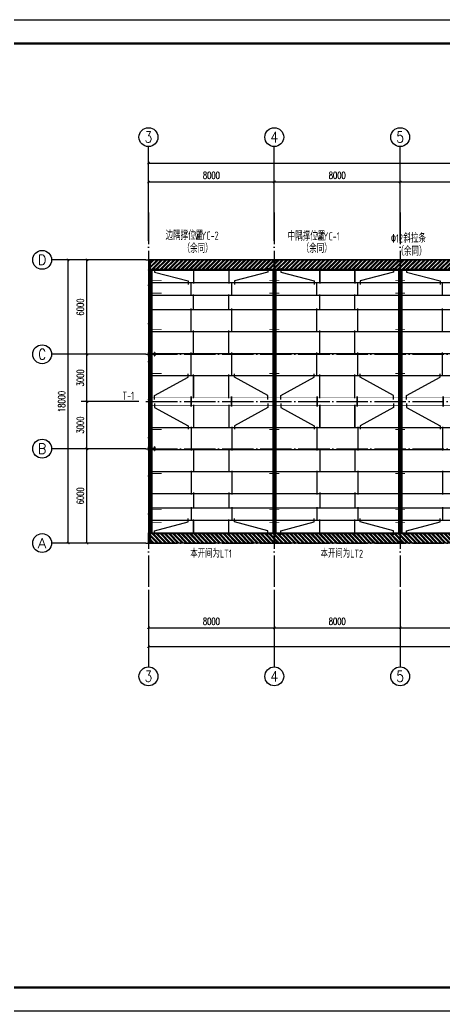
# Model space of a CAD drawing. Header units: millimetres. Extents: x 4533265 to 4958735, y 18976699 to 19555898.
# Drawn here: x 4571966 to 4598939, y 19068966 to 19131966 of the extents above; entities that cross this region are included whole.
import ezdxf
from ezdxf.enums import TextEntityAlignment as Align

# ---------------------------------------------------------------- set-up
doc = ezdxf.new("R2010")
doc.units = ezdxf.units.MM
doc.header["$LTSCALE"] = 1000
doc.header["$MEASUREMENT"] = 0
doc.linetypes.add('DOTE', pattern=[2.42, 2, -0.2, 0.02, -0.2])
doc.layers.get('Defpoints').update_dxf_attribs({"color": 1})
for name, color, linetype in [('3T_WOOD', 21, 'Continuous'), ('AXIS_TEXT', 7, 'Continuous'), ('AXIS_外部', 171, 'Continuous'), ('DOTE', 250, 'DOTE'), ('S-TEXT', 7, 'Continuous'), ('SURFACE', 6, 'Continuous'), ('TEXT', 7, 'Continuous'), ('TK', 4, 'Continuous'), ('屋面隅撑', 7, 'Continuous'), ('檩条拉条', 253, 'Continuous')]:
    doc.layers.add(name, color=color, linetype=linetype)
doc.layers.add('Pkpm_柱子', color=3, linetype='Continuous', lineweight=35)
doc.styles.add('_TCH_AXIS', font='COMPLEX', dxfattribs={"bigfont": 'GBCBIG'})
doc.styles.add('_TCH_DIM_T3', font='SIMPLEX', dxfattribs={"width": 0.705882, "bigfont": 'GBCBIG'})
doc.styles.add('COMPLEX', font='COMPLEX')
doc.styles.add('TSSD_Label', font='tssdeng.shx', dxfattribs={"width": 0.7, "bigfont": 'hztxt.shx'})
doc.styles.add('TSSD_REIN', font='tssdeng.shx', dxfattribs={"width": 0.7, "bigfont": 'tssdchn.shx'})
doc.dimstyles.new('_TCH_ARCH&&150', dxfattribs={"dimtxt": 446.25, "dimasz": 150, "dimexe": 375, "dimexo": 450, "dimgap": 189.375, "dimtad": 1, "dimdec": 0, "dimzin": 0, "dimdsep": 46, "dimtxsty": '_TCH_DIM_T3', "dimblk": 'ARCHTICK', "dimcen": 0.09, "dimclrt": 7, "dimazin": 2, "dimtfac": 1, "dimtdec": 0, "dimtix": 1, "dimtmove": 2, "dimatfit": 3, "dimfxl": 0, "dimtolj": 1, "dimtzin": 0, "dimarcsym": 0})

# ---------------------------------------------------------------- blocks, each defined once
blk = doc.blocks.new('Q3421321321')
at = {"layer": '屋面隅撑', "color": 11, "const_width": 50}
for points in [[(4580351, 19207264), (4580976, 19207264)], [(4580351, 19206464), (4580976, 19206464)], [(4580351, 19204164), (4580976, 19204164)], [(4580351, 19201364), (4580976, 19201364)], [(4580351, 19197805), (4580976, 19197805)], [(4580351, 19195005), (4580976, 19195005)], [(4580351, 19192705), (4580976, 19192705)], [(4580351, 19191905), (4580976, 19191905)]]:
    blk.add_lwpolyline(points, dxfattribs=at)
blk = doc.blocks.new('GeYuanFrame_05140620', base_point=(18.76, 4.34))
at = {"layer": 'TK'}
blk.add_line((43.76, 414.34), (602.76, 414.34), dxfattribs=at)
blk.add_lwpolyline([(18.76, 424.34), (612.76, 424.34), (612.76, 4.34), (18.76, 4.34), (18.76, 424.34)], dxfattribs=at)
at = {"layer": 'TK', "const_width": 1}
blk.add_lwpolyline([(602.76, 414.34), (43.76, 414.34), (43.76, 14.34), (602.76, 14.34)], close=True, dxfattribs=at)
blk = doc.blocks.new('_ArchTick')
at = {"color": 0, "linetype": 'ByBlock', "const_width": 0.4}
blk.add_lwpolyline([(-0.5, -0.5), (0.5, 0.5)], dxfattribs=at)
blk = doc.blocks.new('*D724')
at = {"layer": 'AXIS_外部', "color": 0, "lineweight": -2}
for p, q in [((4580141, 19118363), (4580141, 19122038)), ((4588141, 19118363), (4588141, 19122038)), ((4580141, 19121663), (4588141, 19121663))]:
    blk.add_line(p, q, dxfattribs=at)
at = {"layer": 'Defpoints', "color": 0}
for p in [(4588141, 19121663), (4580141, 19117913), (4588141, 19117913)]:
    blk.add_point(p, dxfattribs=at)
at = {"layer": 'AXIS_外部', "color": 0, "lineweight": -2, "xscale": 150, "yscale": 150, "zscale": 150, "rotation": 180}
blk.add_blockref('_ArchTick', (4580141, 19121663), dxfattribs=at)
at = {"layer": 'AXIS_外部', "color": 0, "lineweight": -2, "xscale": 150, "yscale": 150, "zscale": 150}
blk.add_blockref('_ArchTick', (4588141, 19121663), dxfattribs=at)
at = {"layer": 'AXIS_外部', "color": 7, "insert": (4584141, 19122075), "char_height": 446.2, "attachment_point": 5, "style": '_TCH_DIM_T3'}
blk.add_mtext('\\A1;8000', dxfattribs=at)
blk = doc.blocks.new('*D725')
at = {"layer": 'AXIS_外部', "color": 0, "lineweight": -2}
for p, q in [((4588141, 19118363), (4588141, 19122038)), ((4596141, 19118363), (4596141, 19122038)), ((4588141, 19121663), (4596141, 19121663))]:
    blk.add_line(p, q, dxfattribs=at)
at = {"layer": 'Defpoints', "color": 0}
for p in [(4596141, 19121663), (4588141, 19117913), (4596141, 19117913)]:
    blk.add_point(p, dxfattribs=at)
at = {"layer": 'AXIS_外部', "color": 0, "lineweight": -2, "xscale": 150, "yscale": 150, "zscale": 150, "rotation": 180}
blk.add_blockref('_ArchTick', (4588141, 19121663), dxfattribs=at)
at = {"layer": 'AXIS_外部', "color": 0, "lineweight": -2, "xscale": 150, "yscale": 150, "zscale": 150}
blk.add_blockref('_ArchTick', (4596141, 19121663), dxfattribs=at)
at = {"layer": 'AXIS_外部', "color": 7, "insert": (4592141, 19122075), "char_height": 446.2, "attachment_point": 5, "style": '_TCH_DIM_T3'}
blk.add_mtext('\\A1;8000', dxfattribs=at)
blk = doc.blocks.new('*D726')
at = {"layer": 'AXIS_外部', "color": 0, "lineweight": -2}
for p, q in [((4596141, 19118363), (4596141, 19122038)), ((4604141, 19118363), (4604141, 19122038)), ((4596141, 19121663), (4604141, 19121663))]:
    blk.add_line(p, q, dxfattribs=at)
at = {"layer": 'Defpoints', "color": 0}
for p in [(4604141, 19121663), (4596141, 19117913), (4604141, 19117913)]:
    blk.add_point(p, dxfattribs=at)
at = {"layer": 'AXIS_外部', "color": 0, "lineweight": -2, "xscale": 150, "yscale": 150, "zscale": 150, "rotation": 180}
blk.add_blockref('_ArchTick', (4596141, 19121663), dxfattribs=at)
at = {"layer": 'AXIS_外部', "color": 0, "lineweight": -2, "xscale": 150, "yscale": 150, "zscale": 150}
blk.add_blockref('_ArchTick', (4604141, 19121663), dxfattribs=at)
at = {"layer": 'AXIS_外部', "color": 7, "insert": (4600141, 19122075), "char_height": 446.2, "attachment_point": 5, "style": '_TCH_DIM_T3'}
blk.add_mtext('\\A1;8000', dxfattribs=at)
blk = doc.blocks.new('*D731')
at = {"layer": 'AXIS_外部', "color": 0, "lineweight": -2}
for p, q in [((4580141, 19118363), (4580141, 19123238)), ((4636141, 19118363), (4636141, 19123238)), ((4580141, 19122863), (4636141, 19122863))]:
    blk.add_line(p, q, dxfattribs=at)
at = {"layer": 'Defpoints', "color": 0}
for p in [(4636141, 19122863), (4580141, 19117913), (4636141, 19117913)]:
    blk.add_point(p, dxfattribs=at)
at = {"layer": 'AXIS_外部', "color": 0, "lineweight": -2, "xscale": 150, "yscale": 150, "zscale": 150, "rotation": 180}
blk.add_blockref('_ArchTick', (4580141, 19122863), dxfattribs=at)
at = {"layer": 'AXIS_外部', "color": 0, "lineweight": -2, "xscale": 150, "yscale": 150, "zscale": 150}
blk.add_blockref('_ArchTick', (4636141, 19122863), dxfattribs=at)
at = {"layer": 'AXIS_外部', "color": 7, "insert": (4608141, 19123275), "char_height": 446.2, "attachment_point": 5, "style": '_TCH_DIM_T3'}
blk.add_mtext('\\A1;56000', dxfattribs=at)
blk = doc.blocks.new('*D737')
at = {"layer": 'AXIS_外部', "color": 0, "lineweight": -2}
for p, q in [((4579535, 19104713), (4575860, 19104713)), ((4576235, 19098713), (4576235, 19104713)), ((4579535, 19098713), (4575860, 19098713))]:
    blk.add_line(p, q, dxfattribs=at)
at = {"layer": 'Defpoints', "color": 0}
for p in [(4576235, 19104713), (4579985, 19104713), (4579985, 19098713)]:
    blk.add_point(p, dxfattribs=at)
at = {"layer": 'AXIS_外部', "color": 0, "lineweight": -2, "xscale": 150, "yscale": 150, "zscale": 150}
for p, rotation in [((4576235, 19104713), 90), ((4576235, 19098713), 270)]:
    blk.add_blockref('_ArchTick', p, dxfattribs=dict(at, rotation=rotation))
at = {"layer": 'AXIS_外部', "color": 7, "insert": (4575822, 19101713), "char_height": 446.2, "attachment_point": 5, "rotation": 90, "style": '_TCH_DIM_T3'}
blk.add_mtext('\\A1;6000', dxfattribs=at)
blk = doc.blocks.new('*D738')
at = {"layer": 'AXIS_外部', "color": 0, "lineweight": -2}
for p, q in [((4579535, 19107713), (4575860, 19107713)), ((4576235, 19104713), (4576235, 19107713)), ((4579535, 19104713), (4575860, 19104713))]:
    blk.add_line(p, q, dxfattribs=at)
at = {"layer": 'Defpoints', "color": 0}
for p in [(4576235, 19107713), (4579985, 19107713), (4579985, 19104713)]:
    blk.add_point(p, dxfattribs=at)
at = {"layer": 'AXIS_外部', "color": 0, "lineweight": -2, "xscale": 150, "yscale": 150, "zscale": 150}
for p, rotation in [((4576235, 19107713), 90), ((4576235, 19104713), 270)]:
    blk.add_blockref('_ArchTick', p, dxfattribs=dict(at, rotation=rotation))
at = {"layer": 'AXIS_外部', "color": 7, "insert": (4575822, 19106213), "char_height": 446.2, "attachment_point": 5, "rotation": 90, "style": '_TCH_DIM_T3'}
blk.add_mtext('\\A1;3000', dxfattribs=at)
blk = doc.blocks.new('*D739')
at = {"layer": 'AXIS_外部', "color": 0, "lineweight": -2}
for p, q in [((4579535, 19110713), (4575860, 19110713)), ((4576235, 19107713), (4576235, 19110713)), ((4579535, 19107713), (4575860, 19107713))]:
    blk.add_line(p, q, dxfattribs=at)
at = {"layer": 'Defpoints', "color": 0}
for p in [(4576235, 19110713), (4579985, 19110713), (4579985, 19107713)]:
    blk.add_point(p, dxfattribs=at)
at = {"layer": 'AXIS_外部', "color": 0, "lineweight": -2, "xscale": 150, "yscale": 150, "zscale": 150}
for p, rotation in [((4576235, 19110713), 90), ((4576235, 19107713), 270)]:
    blk.add_blockref('_ArchTick', p, dxfattribs=dict(at, rotation=rotation))
at = {"layer": 'AXIS_外部', "color": 7, "insert": (4575822, 19109213), "char_height": 446.2, "attachment_point": 5, "rotation": 90, "style": '_TCH_DIM_T3'}
blk.add_mtext('\\A1;3000', dxfattribs=at)
blk = doc.blocks.new('*D740')
at = {"layer": 'AXIS_外部', "color": 0, "lineweight": -2}
for p, q in [((4579535, 19116713), (4575860, 19116713)), ((4576235, 19110713), (4576235, 19116713)), ((4579535, 19110713), (4575860, 19110713))]:
    blk.add_line(p, q, dxfattribs=at)
at = {"layer": 'Defpoints', "color": 0}
for p in [(4576235, 19116713), (4579985, 19116713), (4579985, 19110713)]:
    blk.add_point(p, dxfattribs=at)
at = {"layer": 'AXIS_外部', "color": 0, "lineweight": -2, "xscale": 150, "yscale": 150, "zscale": 150}
for p, rotation in [((4576235, 19116713), 90), ((4576235, 19110713), 270)]:
    blk.add_blockref('_ArchTick', p, dxfattribs=dict(at, rotation=rotation))
at = {"layer": 'AXIS_外部', "color": 7, "insert": (4575822, 19113713), "char_height": 446.2, "attachment_point": 5, "rotation": 90, "style": '_TCH_DIM_T3'}
blk.add_mtext('\\A1;6000', dxfattribs=at)
blk = doc.blocks.new('*D741')
at = {"layer": 'AXIS_外部', "color": 0, "lineweight": -2}
for p, q in [((4579535, 19116713), (4574660, 19116713)), ((4575035, 19098713), (4575035, 19116713)), ((4579535, 19098713), (4574660, 19098713))]:
    blk.add_line(p, q, dxfattribs=at)
at = {"layer": 'Defpoints', "color": 0}
for p in [(4575035, 19116713), (4579985, 19116713), (4579985, 19098713)]:
    blk.add_point(p, dxfattribs=at)
at = {"layer": 'AXIS_外部', "color": 0, "lineweight": -2, "xscale": 150, "yscale": 150, "zscale": 150}
for p, rotation in [((4575035, 19116713), 90), ((4575035, 19098713), 270)]:
    blk.add_blockref('_ArchTick', p, dxfattribs=dict(at, rotation=rotation))
at = {"layer": 'AXIS_外部', "color": 7, "insert": (4574622, 19107713), "char_height": 446.2, "attachment_point": 5, "rotation": 90, "style": '_TCH_DIM_T3'}
blk.add_mtext('\\A1;18000', dxfattribs=at)
blk = doc.blocks.new('*D742')
at = {"layer": 'AXIS_外部', "color": 0, "lineweight": -2}
for p, q in [((4580141, 19095263), (4580141, 19092959)), ((4588141, 19095263), (4588141, 19092959)), ((4580141, 19093334), (4588141, 19093334))]:
    blk.add_line(p, q, dxfattribs=at)
at = {"layer": 'Defpoints', "color": 0}
for p in [(4580141, 19095713), (4588141, 19095713), (4588141, 19093334)]:
    blk.add_point(p, dxfattribs=at)
at = {"layer": 'AXIS_外部', "color": 0, "lineweight": -2, "xscale": 150, "yscale": 150, "zscale": 150, "rotation": 180}
blk.add_blockref('_ArchTick', (4580141, 19093334), dxfattribs=at)
at = {"layer": 'AXIS_外部', "color": 0, "lineweight": -2, "xscale": 150, "yscale": 150, "zscale": 150}
blk.add_blockref('_ArchTick', (4588141, 19093334), dxfattribs=at)
at = {"layer": 'AXIS_外部', "color": 7, "insert": (4584141, 19093746), "char_height": 446.2, "attachment_point": 5, "style": '_TCH_DIM_T3'}
blk.add_mtext('\\A1;8000', dxfattribs=at)
blk = doc.blocks.new('*D743')
at = {"layer": 'AXIS_外部', "color": 0, "lineweight": -2}
for p, q in [((4588141, 19095263), (4588141, 19092959)), ((4596141, 19095263), (4596141, 19092959)), ((4588141, 19093334), (4596141, 19093334))]:
    blk.add_line(p, q, dxfattribs=at)
at = {"layer": 'Defpoints', "color": 0}
for p in [(4588141, 19095713), (4596141, 19095713), (4596141, 19093334)]:
    blk.add_point(p, dxfattribs=at)
at = {"layer": 'AXIS_外部', "color": 0, "lineweight": -2, "xscale": 150, "yscale": 150, "zscale": 150, "rotation": 180}
blk.add_blockref('_ArchTick', (4588141, 19093334), dxfattribs=at)
at = {"layer": 'AXIS_外部', "color": 0, "lineweight": -2, "xscale": 150, "yscale": 150, "zscale": 150}
blk.add_blockref('_ArchTick', (4596141, 19093334), dxfattribs=at)
at = {"layer": 'AXIS_外部', "color": 7, "insert": (4592141, 19093746), "char_height": 446.2, "attachment_point": 5, "style": '_TCH_DIM_T3'}
blk.add_mtext('\\A1;8000', dxfattribs=at)
blk = doc.blocks.new('*D744')
at = {"layer": 'AXIS_外部', "color": 0, "lineweight": -2}
for p, q in [((4596141, 19095263), (4596141, 19092959)), ((4604141, 19095263), (4604141, 19092959)), ((4596141, 19093334), (4604141, 19093334))]:
    blk.add_line(p, q, dxfattribs=at)
at = {"layer": 'Defpoints', "color": 0}
for p in [(4596141, 19095713), (4604141, 19095713), (4604141, 19093334)]:
    blk.add_point(p, dxfattribs=at)
at = {"layer": 'AXIS_外部', "color": 0, "lineweight": -2, "xscale": 150, "yscale": 150, "zscale": 150, "rotation": 180}
blk.add_blockref('_ArchTick', (4596141, 19093334), dxfattribs=at)
at = {"layer": 'AXIS_外部', "color": 0, "lineweight": -2, "xscale": 150, "yscale": 150, "zscale": 150}
blk.add_blockref('_ArchTick', (4604141, 19093334), dxfattribs=at)
at = {"layer": 'AXIS_外部', "color": 7, "insert": (4600141, 19093746), "char_height": 446.2, "attachment_point": 5, "style": '_TCH_DIM_T3'}
blk.add_mtext('\\A1;8000', dxfattribs=at)
blk = doc.blocks.new('*D749')
at = {"layer": 'AXIS_外部', "color": 0, "lineweight": -2}
for p, q in [((4580141, 19095263), (4580141, 19091759)), ((4636141, 19095263), (4636141, 19091759)), ((4580141, 19092134), (4636141, 19092134))]:
    blk.add_line(p, q, dxfattribs=at)
at = {"layer": 'Defpoints', "color": 0}
for p in [(4580141, 19095713), (4636141, 19095713), (4636141, 19092134)]:
    blk.add_point(p, dxfattribs=at)
at = {"layer": 'AXIS_外部', "color": 0, "lineweight": -2, "xscale": 150, "yscale": 150, "zscale": 150, "rotation": 180}
blk.add_blockref('_ArchTick', (4580141, 19092134), dxfattribs=at)
at = {"layer": 'AXIS_外部', "color": 0, "lineweight": -2, "xscale": 150, "yscale": 150, "zscale": 150}
blk.add_blockref('_ArchTick', (4636141, 19092134), dxfattribs=at)
at = {"layer": 'AXIS_外部', "color": 7, "insert": (4608141, 19092546), "char_height": 446.2, "attachment_point": 5, "style": '_TCH_DIM_T3'}
blk.add_mtext('\\A1;56000', dxfattribs=at)
blk = doc.blocks.new('_AXISO')
blk.add_circle((0, 0), 0.5)
at = {"layer": 'AXIS_TEXT', "style": 'COMPLEX', "width": 1.041667}
blk.add_attdef('A', text='', height=0.56, dxfattribs=at).set_placement((-0.25, -0.28), (0.25, -0.28), align=Align.FIT)

msp = doc.modelspace()

# ---------------------------------------------------------------- hatches: boundary and pattern name
at = {"ltscale": 0.5}
h = msp.add_hatch(dxfattribs=at)
h.set_pattern_fill('金属', color=1, scale=75, angle=-360, style=0)
h.set_pattern_definition([(45, (3000748.06, 19140758.5), (-132.582521, 132.582521), []), (45, (3000836.45, 19140758.5), (-132.582521, 132.582521), [])])
h.paths.add_polyline_path([(4580141.1, 19116113.4), (4636141.1, 19116113.4), (4636141.1, 19116713.4), (4580141.1, 19116713.4)])
h = msp.add_hatch(dxfattribs=at)
h.set_pattern_fill('金属', color=1, scale=75, angle=-360, style=0)
h.set_pattern_definition([(315, (3000748.06, 19074668.27), (-132.582521, -132.582521), []), (315, (3000836.45, 19074668.27), (-132.582521, -132.582521), [])])
h.paths.add_polyline_path([(4580141.1, 19099313.4), (4636141.1, 19099313.4), (4636141.1, 19098713.4), (4580141.1, 19098713.4)])
at = {"layer": 'Pkpm_柱子'}
for points in [[(4580361.1, 19116713.4), (4580361.1, 19116701.4), (4580256.1, 19116701.4), (4580256.1, 19116075.4), (4580361.1, 19116075.4), (4580361.1, 19116063.4), (4580141.1, 19116063.4), (4580141.1, 19116075.4), (4580246.1, 19116075.4), (4580246.1, 19116701.4), (4580141.1, 19116701.4), (4580141.1, 19116713.4)], [(4588251.1, 19116713.4), (4588251.1, 19116701.4), (4588146.1, 19116701.4), (4588146.1, 19116075.4), (4588251.1, 19116075.4), (4588251.1, 19116063.4), (4588031.1, 19116063.4), (4588031.1, 19116075.4), (4588136.1, 19116075.4), (4588136.1, 19116701.4), (4588031.1, 19116701.4), (4588031.1, 19116713.4)], [(4596251.1, 19116713.4), (4596251.1, 19116701.4), (4596146.1, 19116701.4), (4596146.1, 19116075.4), (4596251.1, 19116075.4), (4596251.1, 19116063.4), (4596031.1, 19116063.4), (4596031.1, 19116075.4), (4596136.1, 19116075.4), (4596136.1, 19116701.4), (4596031.1, 19116701.4), (4596031.1, 19116713.4)], [(4580541.1, 19110603.4), (4580529.1, 19110603.4), (4580529.1, 19110708.4), (4580153.1, 19110708.4), (4580153.1, 19110603.4), (4580141.1, 19110603.4), (4580141.1, 19110823.4), (4580153.1, 19110823.4), (4580153.1, 19110718.4), (4580529.1, 19110718.4), (4580529.1, 19110823.4), (4580541.1, 19110823.4)], [(4580541.1, 19104603.4), (4580529.1, 19104603.4), (4580529.1, 19104708.4), (4580153.1, 19104708.4), (4580153.1, 19104603.4), (4580141.1, 19104603.4), (4580141.1, 19104823.4), (4580153.1, 19104823.4), (4580153.1, 19104718.4), (4580529.1, 19104718.4), (4580529.1, 19104823.4), (4580541.1, 19104823.4)], [(4580361.1, 19099363.4), (4580361.1, 19099351.4), (4580256.1, 19099351.4), (4580256.1, 19098725.4), (4580361.1, 19098725.4), (4580361.1, 19098713.4), (4580141.1, 19098713.4), (4580141.1, 19098725.4), (4580246.1, 19098725.4), (4580246.1, 19099351.4), (4580141.1, 19099351.4), (4580141.1, 19099363.4)], [(4588251.1, 19099363.4), (4588251.1, 19099351.4), (4588146.1, 19099351.4), (4588146.1, 19098725.4), (4588251.1, 19098725.4), (4588251.1, 19098713.4), (4588031.1, 19098713.4), (4588031.1, 19098725.4), (4588136.1, 19098725.4), (4588136.1, 19099351.4), (4588031.1, 19099351.4), (4588031.1, 19099363.4)], [(4596251.1, 19099363.4), (4596251.1, 19099351.4), (4596146.1, 19099351.4), (4596146.1, 19098725.4), (4596251.1, 19098725.4), (4596251.1, 19098713.4), (4596031.1, 19098713.4), (4596031.1, 19098725.4), (4596136.1, 19098725.4), (4596136.1, 19099351.4), (4596031.1, 19099351.4), (4596031.1, 19099363.4)]]:
    msp.add_hatch(color=256, dxfattribs=at).paths.add_polyline_path(points)

# ---------------------------------------------------------------- linework, layer by layer
at = {"color": 2}
for p, q in [((4583014.7, 19116102.1), (4583014.7, 19115206.6)), ((4585249.7, 19116102.1), (4585249.7, 19115206.6)), ((4591032.4, 19116102.1), (4591032.4, 19115206.6)), ((4593249.7, 19116102.1), (4593249.7, 19115206.6)), ((4582847.4, 19114427), (4582847.4, 19115293.4)), ((4585443.4, 19114427), (4585443.4, 19115293.4)), ((4590838.7, 19114427), (4590838.7, 19115293.4)), ((4593443.4, 19114427), (4593443.4, 19115293.4)), ((4598838.7, 19114427), (4598838.7, 19115293.4)), ((4583014.7, 19113505.3), (4583014.7, 19114516.9)), ((4585249.7, 19113505.3), (4585249.7, 19114516.9)), ((4591032.4, 19113505.3), (4591032.4, 19114516.9)), ((4593249.7, 19113505.3), (4593249.7, 19114516.9)), ((4582847.4, 19112127), (4582847.4, 19113629.1)), ((4585443.4, 19112127), (4585443.4, 19113629.1)), ((4590838.7, 19112127), (4590838.7, 19113629.1)), ((4593443.4, 19112127), (4593443.4, 19113629.1)), ((4598838.7, 19112127), (4598838.7, 19113629.1)), ((4583014.7, 19110705.3), (4583014.7, 19112214.6)), ((4585249.7, 19110705.3), (4585249.7, 19112214.6)), ((4591032.4, 19110705.3), (4591032.4, 19112214.6)), ((4593249.7, 19110705.3), (4593249.7, 19112214.6)), ((4582847.4, 19109327), (4582847.4, 19110834.5)), ((4585443.4, 19109327), (4585443.4, 19110834.5)), ((4590838.7, 19109327), (4590838.7, 19110834.5)), ((4593443.4, 19109327), (4593443.4, 19110834.5)), ((4598838.7, 19109327), (4598838.7, 19110834.5)), ((4583014.7, 19107924.4), (4583014.7, 19109419.9)), ((4585249.7, 19107924.4), (4585249.7, 19109419.9)), ((4591032.4, 19107924.4), (4591032.4, 19109419.9)), ((4593249.7, 19107924.4), (4593249.7, 19109419.9)), ((4582847.4, 19107395), (4582847.4, 19108035.8)), ((4582847.4, 19107395), (4582847.4, 19108035.8)), ((4582847.4, 19107395), (4582847.4, 19108035.8)), ((4582847.4, 19107395), (4582847.4, 19108035.8)), ((4582847.4, 19107395), (4582847.4, 19108035.8)), ((4582847.4, 19107395), (4582847.4, 19108035.8)), ((4582847.4, 19107395), (4582847.4, 19108035.8)), ((4582847.4, 19107395), (4582847.4, 19108035.8)), ((4582847.4, 19108031.8), (4582847.4, 19107391)), ((4582847.4, 19108031.8), (4582847.4, 19107391)), ((4582847.4, 19108031.8), (4582847.4, 19107391)), ((4582847.4, 19108031.8), (4582847.4, 19107391)), ((4582847.4, 19108031.8), (4582847.4, 19107391)), ((4582847.4, 19108031.8), (4582847.4, 19107391)), ((4582847.4, 19108031.8), (4582847.4, 19107391)), ((4582847.4, 19108031.8), (4582847.4, 19107391)), ((4585417, 19107395), (4585417, 19108035.8)), ((4585417, 19107395), (4585417, 19108035.8)), ((4585417, 19107395), (4585417, 19108035.8)), ((4585417, 19107395), (4585417, 19108035.8)), ((4585417, 19107395), (4585417, 19108035.8)), ((4585417, 19107395), (4585417, 19108035.8)), ((4585417, 19107395), (4585417, 19108035.8)), ((4585417, 19107395), (4585417, 19108035.8)), ((4585417, 19108031.8), (4585417, 19107391)), ((4585417, 19108031.8), (4585417, 19107391)), ((4585417, 19108031.8), (4585417, 19107391)), ((4585417, 19108031.8), (4585417, 19107391)), ((4585417, 19108031.8), (4585417, 19107391)), ((4585417, 19108031.8), (4585417, 19107391)), ((4585417, 19108031.8), (4585417, 19107391)), ((4585417, 19108031.8), (4585417, 19107391)), ((4590865.1, 19107395), (4590865.1, 19108035.8)), ((4590865.1, 19107395), (4590865.1, 19108035.8)), ((4590865.1, 19107395), (4590865.1, 19108035.8)), ((4590865.1, 19107395), (4590865.1, 19108035.8)), ((4590865.1, 19107395), (4590865.1, 19108035.8)), ((4590865.1, 19107395), (4590865.1, 19108035.8)), ((4590865.1, 19107395), (4590865.1, 19108035.8)), ((4590865.1, 19107395), (4590865.1, 19108035.8)), ((4590865.1, 19108031.8), (4590865.1, 19107391)), ((4590865.1, 19108031.8), (4590865.1, 19107391)), ((4590865.1, 19108031.8), (4590865.1, 19107391)), ((4590865.1, 19108031.8), (4590865.1, 19107391)), ((4590865.1, 19108031.8), (4590865.1, 19107391)), ((4590865.1, 19108031.8), (4590865.1, 19107391)), ((4590865.1, 19108031.8), (4590865.1, 19107391)), ((4590865.1, 19108031.8), (4590865.1, 19107391)), ((4593417, 19107395), (4593417, 19108035.8)), ((4593417, 19107395), (4593417, 19108035.8)), ((4593417, 19107395), (4593417, 19108035.8)), ((4593417, 19107395), (4593417, 19108035.8)), ((4593417, 19107395), (4593417, 19108035.8)), ((4593417, 19107395), (4593417, 19108035.8)), ((4593417, 19107395), (4593417, 19108035.8)), ((4593417, 19107395), (4593417, 19108035.8)), ((4593417, 19108031.8), (4593417, 19107391)), ((4593417, 19108031.8), (4593417, 19107391)), ((4593417, 19108031.8), (4593417, 19107391)), ((4593417, 19108031.8), (4593417, 19107391)), ((4593417, 19108031.8), (4593417, 19107391)), ((4593417, 19108031.8), (4593417, 19107391)), ((4593417, 19108031.8), (4593417, 19107391)), ((4593417, 19108031.8), (4593417, 19107391)), ((4598865.1, 19107395), (4598865.1, 19108035.8)), ((4598865.1, 19107395), (4598865.1, 19108035.8)), ((4598865.1, 19107395), (4598865.1, 19108035.8)), ((4598865.1, 19107395), (4598865.1, 19108035.8)), ((4598865.1, 19107395), (4598865.1, 19108035.8)), ((4598865.1, 19107395), (4598865.1, 19108035.8)), ((4598865.1, 19107395), (4598865.1, 19108035.8)), ((4598865.1, 19107395), (4598865.1, 19108035.8)), ((4598865.1, 19108031.8), (4598865.1, 19107391)), ((4598865.1, 19108031.8), (4598865.1, 19107391)), ((4598865.1, 19108031.8), (4598865.1, 19107391)), ((4598865.1, 19108031.8), (4598865.1, 19107391)), ((4598865.1, 19108031.8), (4598865.1, 19107391)), ((4598865.1, 19108031.8), (4598865.1, 19107391)), ((4598865.1, 19108031.8), (4598865.1, 19107391)), ((4598865.1, 19108031.8), (4598865.1, 19107391)), ((4583014.7, 19107502.3), (4583014.7, 19106006.8)), ((4585249.7, 19107502.3), (4585249.7, 19106006.8)), ((4591032.4, 19107502.3), (4591032.4, 19106006.8)), ((4593249.7, 19107502.3), (4593249.7, 19106006.8)), ((4582847.4, 19106099.7), (4582847.4, 19104592.3)), ((4585443.4, 19106099.7), (4585443.4, 19104592.3)), ((4590838.7, 19106099.7), (4590838.7, 19104592.3)), ((4593443.4, 19106099.7), (4593443.4, 19104592.3)), ((4598838.7, 19106099.7), (4598838.7, 19104592.3)), ((4583014.7, 19104721.4), (4583014.7, 19103212.2)), ((4585249.7, 19104721.4), (4585249.7, 19103212.2)), ((4591032.4, 19104721.4), (4591032.4, 19103212.2)), ((4593249.7, 19104721.4), (4593249.7, 19103212.2)), ((4582847.4, 19103299.7), (4582847.4, 19101797.7)), ((4585443.4, 19103299.7), (4585443.4, 19101797.7)), ((4590838.7, 19103299.7), (4590838.7, 19101797.7)), ((4593443.4, 19103299.7), (4593443.4, 19101797.7)), ((4598838.7, 19103299.7), (4598838.7, 19101797.7)), ((4583014.7, 19101921.4), (4583014.7, 19100909.8)), ((4585249.7, 19101921.4), (4585249.7, 19100909.8)), ((4591032.4, 19101921.4), (4591032.4, 19100909.8)), ((4593249.7, 19101921.4), (4593249.7, 19100909.8)), ((4582847.4, 19100999.7), (4582847.4, 19100133.4)), ((4585443.4, 19100999.7), (4585443.4, 19100133.4)), ((4590838.7, 19100999.7), (4590838.7, 19100133.4)), ((4593443.4, 19100999.7), (4593443.4, 19100133.4)), ((4598838.7, 19100999.7), (4598838.7, 19100133.4)), ((4583014.7, 19099324.7), (4583014.7, 19100220.2)), ((4585249.7, 19099324.7), (4585249.7, 19100220.2)), ((4591032.4, 19099324.7), (4591032.4, 19100220.2)), ((4593249.7, 19099324.7), (4593249.7, 19100220.2))]:
    msp.add_line(p, q, dxfattribs=at)
at = {"color": 35, "linetype": 'ByBlock', "ltscale": 3}
for p, q in [((4580151.1, 19116063.4), (4580151.1, 19099363.4)), ((4580231.1, 19116063.4), (4580231.1, 19099363.4)), ((4580271.1, 19116063.4), (4580271.1, 19099363.4)), ((4580351.1, 19116063.4), (4580351.1, 19099363.4)), ((4588041.1, 19116063.4), (4588041.1, 19099363.4)), ((4588121.1, 19116063.4), (4588121.1, 19099363.4)), ((4588161.1, 19116063.4), (4588161.1, 19099363.4)), ((4588241.1, 19116063.4), (4588241.1, 19099363.4)), ((4596041.1, 19116063.4), (4596041.1, 19099363.4)), ((4596121.1, 19116063.4), (4596121.1, 19099363.4)), ((4596161.1, 19116063.4), (4596161.1, 19099363.4)), ((4596241.1, 19116063.4), (4596241.1, 19099363.4))]:
    msp.add_line(p, q, dxfattribs=at)
for points in [[(4580141.1, 19116113.4), (4636141.1, 19116113.4), (4636141.1, 19116713.4), (4580141.1, 19116713.4)], [(4580141.1, 19099313.4), (4636141.1, 19099313.4), (4636141.1, 19098713.4), (4580141.1, 19098713.4)]]:
    msp.add_lwpolyline(points, close=True)
at = {"ltscale": 0.5}
for points in [[(4580536.6, 19116189.5), (4580536.6, 19115937), (4582658.3, 19115371.5), (4582658.3, 19115155)], [(4587727.8, 19116189.5), (4587727.8, 19115937), (4585606.1, 19115371.5), (4585606.1, 19115155)], [(4588554.3, 19116189.5), (4588554.3, 19115937), (4590676, 19115371.5), (4590676, 19115155)], [(4595727.8, 19116189.5), (4595727.8, 19115937), (4593606.1, 19115371.5), (4593606.1, 19115155)], [(4596554.3, 19116189.5), (4596554.3, 19115937), (4598676, 19115371.5), (4598676, 19115155)], [(4580536.6, 19107837), (4580536.6, 19108089.5), (4582658.3, 19109255), (4582658.3, 19109471.5)], [(4587727.8, 19107837), (4587727.8, 19108089.5), (4585606.1, 19109255), (4585606.1, 19109471.5)], [(4588554.3, 19107837), (4588554.3, 19108089.5), (4590676, 19109255), (4590676, 19109471.5)], [(4595727.8, 19107837), (4595727.8, 19108089.5), (4593606.1, 19109255), (4593606.1, 19109471.5)], [(4596554.3, 19107837), (4596554.3, 19108089.5), (4598676, 19109255), (4598676, 19109471.5)], [(4580536.6, 19107589.8), (4580536.6, 19107337.3), (4582658.3, 19106171.8), (4582658.3, 19105955.3)], [(4587727.8, 19107589.8), (4587727.8, 19107337.3), (4585606.1, 19106171.8), (4585606.1, 19105955.3)], [(4588554.3, 19107589.8), (4588554.3, 19107337.3), (4590676, 19106171.8), (4590676, 19105955.3)], [(4595727.8, 19107589.8), (4595727.8, 19107337.3), (4593606.1, 19106171.8), (4593606.1, 19105955.3)], [(4596554.3, 19107589.8), (4596554.3, 19107337.3), (4598676, 19106171.8), (4598676, 19105955.3)], [(4580536.6, 19099237.3), (4580536.6, 19099489.8), (4582658.3, 19100055.3), (4582658.3, 19100271.8)], [(4587727.8, 19099237.3), (4587727.8, 19099489.8), (4585606.1, 19100055.3), (4585606.1, 19100271.8)], [(4588554.3, 19099237.3), (4588554.3, 19099489.8), (4590676, 19100055.3), (4590676, 19100271.8)], [(4595727.8, 19099237.3), (4595727.8, 19099489.8), (4593606.1, 19100055.3), (4593606.1, 19100271.8)], [(4596554.3, 19099237.3), (4596554.3, 19099489.8), (4598676, 19100055.3), (4598676, 19100271.8)]]:
    msp.add_lwpolyline(points, dxfattribs=at)
at = {"layer": 'AXIS_外部'}
for p, q in [((4580141.1, 19117912.8), (4580141.1, 19123912.8)), ((4588141.1, 19117912.8), (4588141.1, 19123912.8)), ((4596141.1, 19117912.8), (4596141.1, 19123912.8)), ((4579984.6, 19116713.4), (4573984.6, 19116713.4)), ((4579984.6, 19110713.4), (4573984.6, 19110713.4)), ((4579984.6, 19104713.4), (4573984.6, 19104713.4)), ((4579984.6, 19098713.4), (4573984.6, 19098713.4)), ((4580141.1, 19095713.4), (4580141.1, 19090843.2)), ((4588141.1, 19095713.4), (4588141.1, 19090843.2)), ((4596141.1, 19095713.4), (4596141.1, 19090843.2))]:
    msp.add_line(p, q, dxfattribs=at)
at = {"layer": 'DOTE'}
for p, q in [((4580141.1, 19119713.4), (4580141.1, 19095713.4)), ((4588141.1, 19119713.4), (4588141.1, 19095713.4)), ((4596141.1, 19119713.4), (4596141.1, 19095713.4)), ((4579984.6, 19116713.4), (4636613.4, 19116713.4)), ((4579984.6, 19110713.4), (4636613.4, 19110713.4)), ((4579984.6, 19107713.4), (4636613.4, 19107713.4)), ((4579984.6, 19104713.4), (4636613.4, 19104713.4)), ((4579984.6, 19098713.4), (4636613.4, 19098713.4))]:
    msp.add_line(p, q, dxfattribs=at)
at = {"layer": 'Pkpm_柱子'}
for points in [[(4580361.1, 19116713.4), (4580361.1, 19116701.4), (4580256.1, 19116701.4), (4580256.1, 19116075.4), (4580361.1, 19116075.4), (4580361.1, 19116063.4), (4580141.1, 19116063.4), (4580141.1, 19116075.4), (4580246.1, 19116075.4), (4580246.1, 19116701.4), (4580141.1, 19116701.4), (4580141.1, 19116713.4)], [(4588251.1, 19116713.4), (4588251.1, 19116701.4), (4588146.1, 19116701.4), (4588146.1, 19116075.4), (4588251.1, 19116075.4), (4588251.1, 19116063.4), (4588031.1, 19116063.4), (4588031.1, 19116075.4), (4588136.1, 19116075.4), (4588136.1, 19116701.4), (4588031.1, 19116701.4), (4588031.1, 19116713.4)], [(4596251.1, 19116713.4), (4596251.1, 19116701.4), (4596146.1, 19116701.4), (4596146.1, 19116075.4), (4596251.1, 19116075.4), (4596251.1, 19116063.4), (4596031.1, 19116063.4), (4596031.1, 19116075.4), (4596136.1, 19116075.4), (4596136.1, 19116701.4), (4596031.1, 19116701.4), (4596031.1, 19116713.4)], [(4580541.1, 19110603.4), (4580529.1, 19110603.4), (4580529.1, 19110708.4), (4580153.1, 19110708.4), (4580153.1, 19110603.4), (4580141.1, 19110603.4), (4580141.1, 19110823.4), (4580153.1, 19110823.4), (4580153.1, 19110718.4), (4580529.1, 19110718.4), (4580529.1, 19110823.4), (4580541.1, 19110823.4)], [(4580541.1, 19104603.4), (4580529.1, 19104603.4), (4580529.1, 19104708.4), (4580153.1, 19104708.4), (4580153.1, 19104603.4), (4580141.1, 19104603.4), (4580141.1, 19104823.4), (4580153.1, 19104823.4), (4580153.1, 19104718.4), (4580529.1, 19104718.4), (4580529.1, 19104823.4), (4580541.1, 19104823.4)], [(4580361.1, 19099363.4), (4580361.1, 19099351.4), (4580256.1, 19099351.4), (4580256.1, 19098725.4), (4580361.1, 19098725.4), (4580361.1, 19098713.4), (4580141.1, 19098713.4), (4580141.1, 19098725.4), (4580246.1, 19098725.4), (4580246.1, 19099351.4), (4580141.1, 19099351.4), (4580141.1, 19099363.4)], [(4588251.1, 19099363.4), (4588251.1, 19099351.4), (4588146.1, 19099351.4), (4588146.1, 19098725.4), (4588251.1, 19098725.4), (4588251.1, 19098713.4), (4588031.1, 19098713.4), (4588031.1, 19098725.4), (4588136.1, 19098725.4), (4588136.1, 19099351.4), (4588031.1, 19099351.4), (4588031.1, 19099363.4)], [(4596251.1, 19099363.4), (4596251.1, 19099351.4), (4596146.1, 19099351.4), (4596146.1, 19098725.4), (4596251.1, 19098725.4), (4596251.1, 19098713.4), (4596031.1, 19098713.4), (4596031.1, 19098725.4), (4596136.1, 19098725.4), (4596136.1, 19099351.4), (4596031.1, 19099351.4), (4596031.1, 19099363.4)]]:
    msp.add_lwpolyline(points, close=True, dxfattribs=at)
at = {"layer": 'S-TEXT', "color": 3}
for points in [[(4584239.5, 19117830.6, 0, 0, 0), (4581544.9, 19117830.6, 0, 0, 0), (4580978.9, 19115856.2, 120, 0, 0), (4580854.9, 19115423.6, 0, 0, 0)], [(4591928.9, 19117787.2, 0, 0, 0), (4589249.1, 19117787.2, 0, 0, 0), (4588595.2, 19115820.2, 120, 0, 0), (4588453.3, 19115393.1, 0, 0, 0)], [(4597913.8, 19117653.2, 0, 0, 0), (4595063.1, 19117653.2, 0, 0, 0), (4594519.8, 19116004.9, 120, 0, 0), (4594378.9, 19115577.5, 0, 0, 0)], [(4582847.4, 19107713.4, 0, 0, 0), (4578262, 19107713.4, 0, 0, 0), (4582397.4, 19107713.4, 120, 0, 0), (4582847.4, 19107713.4, 0, 0, 0)]]:
    msp.add_lwpolyline(points, format="xyseb", dxfattribs=at)
at = {"layer": 'SURFACE'}
for p, q in [((4580151.1, 19116063.3), (4636131.1, 19116063.3)), ((4580151.1, 19115263.3), (4636131.1, 19115263.3)), ((4580151.1, 19114463.3), (4636131.1, 19114463.3)), ((4580151.1, 19113563.3), (4636131.1, 19113563.3)), ((4580151.1, 19112163.3), (4636131.1, 19112163.3)), ((4580151.1, 19110763.3), (4636131.1, 19110763.3)), ((4580151.1, 19109363.3), (4636131.1, 19109363.3)), ((4580151.1, 19106063.5), (4636131.1, 19106063.5)), ((4580151.1, 19104663.5), (4636131.1, 19104663.5)), ((4580151.1, 19103263.5), (4636131.1, 19103263.5)), ((4580151.1, 19101863.5), (4636131.1, 19101863.5)), ((4580151.1, 19100963.5), (4636131.1, 19100963.5)), ((4580151.1, 19100163.5), (4636131.1, 19100163.5)), ((4580151.1, 19099363.5), (4636131.1, 19099363.5))]:
    msp.add_line(p, q, dxfattribs=at)
at = {"layer": 'SURFACE', "color": 4, "const_width": 30}
for points in [[(4580151.1, 19107963.3), (4636131.1, 19107963.3)], [(4580151.1, 19107463.5), (4636131.1, 19107463.5)]]:
    msp.add_lwpolyline(points, dxfattribs=at)
at = {"layer": '檩条拉条', "color": 2, "const_width": 80}
for points in [[(4583014.7, 19115263.3), (4583014.7, 19116063.3)], [(4585249.7, 19115263.3), (4585249.7, 19116063.3)], [(4591032.4, 19115263.3), (4591032.4, 19116063.3)], [(4593249.7, 19115263.3), (4593249.7, 19116063.3)], [(4583014.7, 19109363.3), (4583014.7, 19107963.3)], [(4585249.7, 19109363.3), (4585249.7, 19107963.3)], [(4591032.4, 19109363.3), (4591032.4, 19107963.3)], [(4593249.7, 19109363.3), (4593249.7, 19107963.3)], [(4582847.4, 19107473.1), (4582847.4, 19107973.1)], [(4582847.4, 19107473.1), (4582847.4, 19107973.1)], [(4582847.4, 19107473.1), (4582847.4, 19107973.1)], [(4582847.4, 19107473.1), (4582847.4, 19107973.1)], [(4582847.4, 19107953.7), (4582847.4, 19107453.7)], [(4582847.4, 19107953.7), (4582847.4, 19107453.7)], [(4582847.4, 19107953.7), (4582847.4, 19107453.7)], [(4582847.4, 19107953.7), (4582847.4, 19107453.7)], [(4585417, 19107473.1), (4585417, 19107973.1)], [(4585417, 19107473.1), (4585417, 19107973.1)], [(4585417, 19107473.1), (4585417, 19107973.1)], [(4585417, 19107473.1), (4585417, 19107973.1)], [(4585417, 19107953.7), (4585417, 19107453.7)], [(4585417, 19107953.7), (4585417, 19107453.7)], [(4585417, 19107953.7), (4585417, 19107453.7)], [(4585417, 19107953.7), (4585417, 19107453.7)], [(4590865.1, 19107473.1), (4590865.1, 19107973.1)], [(4590865.1, 19107473.1), (4590865.1, 19107973.1)], [(4590865.1, 19107473.1), (4590865.1, 19107973.1)], [(4590865.1, 19107473.1), (4590865.1, 19107973.1)], [(4590865.1, 19107953.7), (4590865.1, 19107453.7)], [(4590865.1, 19107953.7), (4590865.1, 19107453.7)], [(4590865.1, 19107953.7), (4590865.1, 19107453.7)], [(4590865.1, 19107953.7), (4590865.1, 19107453.7)], [(4593417, 19107473.1), (4593417, 19107973.1)], [(4593417, 19107473.1), (4593417, 19107973.1)], [(4593417, 19107473.1), (4593417, 19107973.1)], [(4593417, 19107473.1), (4593417, 19107973.1)], [(4593417, 19107953.7), (4593417, 19107453.7)], [(4593417, 19107953.7), (4593417, 19107453.7)], [(4593417, 19107953.7), (4593417, 19107453.7)], [(4593417, 19107953.7), (4593417, 19107453.7)], [(4598865.1, 19107473.1), (4598865.1, 19107973.1)], [(4598865.1, 19107473.1), (4598865.1, 19107973.1)], [(4598865.1, 19107473.1), (4598865.1, 19107973.1)], [(4598865.1, 19107473.1), (4598865.1, 19107973.1)], [(4598865.1, 19107953.7), (4598865.1, 19107453.7)], [(4598865.1, 19107953.7), (4598865.1, 19107453.7)], [(4598865.1, 19107953.7), (4598865.1, 19107453.7)], [(4598865.1, 19107953.7), (4598865.1, 19107453.7)], [(4583014.7, 19106063.5), (4583014.7, 19107463.5)], [(4585249.7, 19106063.5), (4585249.7, 19107463.5)], [(4591032.4, 19106063.5), (4591032.4, 19107463.5)], [(4593249.7, 19106063.5), (4593249.7, 19107463.5)], [(4583014.7, 19100163.5), (4583014.7, 19099363.5)], [(4585249.7, 19100163.5), (4585249.7, 19099363.5)], [(4591032.4, 19100163.5), (4591032.4, 19099363.5)], [(4593249.7, 19100163.5), (4593249.7, 19099363.5)]]:
    msp.add_lwpolyline(points, dxfattribs=at)

# ---------------------------------------------------------------- block references
at = {"layer": '3T_WOOD', "xscale": 150, "yscale": 150, "zscale": 150}
msp.add_blockref('GeYuanFrame_05140620', (4567584.4, 19068966.2), dxfattribs=at)
at = {"layer": '3T_WOOD'}
for p in [(0, -91871.1), (7477.8, -91871.1), (15477.8, -91871.1)]:
    msp.add_blockref('Q3421321321', p, dxfattribs=at)
at = {"layer": 'AXIS_外部'}
ref = msp.add_blockref('_AXISO', (4580141.1, 19124512.8), dxfattribs=dict(at, xscale=1200, yscale=1200, zscale=1200))
ref.add_attrib('A', '3', dxfattribs={"layer": 'AXIS_TEXT', "height": 698.9, "style": '_TCH_AXIS'}).set_placement((4579908.1, 19124163.4), (4580374, 19124163.4), align=Align.FIT)
ref = msp.add_blockref('_AXISO', (4588141.1, 19124512.8), dxfattribs=dict(at, xscale=1200, yscale=1200, zscale=1200))
ref.add_attrib('A', '4', dxfattribs={"layer": 'AXIS_TEXT', "height": 668.2, "style": '_TCH_AXIS'}).set_placement((4587886.5, 19124178.7), (4588395.6, 19124178.7), align=Align.FIT)
ref = msp.add_blockref('_AXISO', (4596141.1, 19124512.8), dxfattribs=dict(at, xscale=1200, yscale=1200, zscale=1200))
ref.add_attrib('A', '5', dxfattribs={"layer": 'AXIS_TEXT', "height": 698.9, "style": '_TCH_AXIS'}).set_placement((4595908.1, 19124163.4), (4596374, 19124163.4), align=Align.FIT)
ref = msp.add_blockref('_AXISO', (4573384.6, 19116713.4), dxfattribs=dict(at, xscale=1200, yscale=1200, zscale=1200))
ref.add_attrib('A', 'D', dxfattribs={"layer": 'AXIS_TEXT', "height": 652.9, "style": '_TCH_AXIS'}).set_placement((4573120.3, 19116386.9), (4573648.8, 19116386.9), align=Align.FIT)
ref = msp.add_blockref('_AXISO', (4573384.6, 19110713.4), dxfattribs=dict(at, xscale=1200, yscale=1200, zscale=1200))
ref.add_attrib('A', 'C', dxfattribs={"layer": 'AXIS_TEXT', "height": 683.5, "style": '_TCH_AXIS'}).set_placement((4573140.4, 19110371.6), (4573628.7, 19110371.6), align=Align.FIT)
ref = msp.add_blockref('_AXISO', (4573384.6, 19104713.4), dxfattribs=dict(at, xscale=1200, yscale=1200, zscale=1200))
ref.add_attrib('A', 'B', dxfattribs={"layer": 'AXIS_TEXT', "height": 652.9, "style": '_TCH_AXIS'}).set_placement((4573120.3, 19104386.9), (4573648.8, 19104386.9), align=Align.FIT)
ref = msp.add_blockref('_AXISO', (4573384.6, 19098713.4), dxfattribs=dict(at, xscale=1200, yscale=1200, zscale=1200))
ref.add_attrib('A', 'A', dxfattribs={"layer": 'AXIS_TEXT', "height": 637.8, "style": '_TCH_AXIS'}).set_placement((4573111.2, 19098394.5), (4573657.9, 19098394.5), align=Align.FIT)
ref = msp.add_blockref('_AXISO', (4580141.1, 19090243.2), dxfattribs=dict(at, xscale=1200, yscale=1200, zscale=1200))
ref.add_attrib('A', '3', dxfattribs={"layer": 'AXIS_TEXT', "height": 698.9, "style": '_TCH_AXIS'}).set_placement((4579908.1, 19089893.8), (4580374, 19089893.8), align=Align.FIT)
ref = msp.add_blockref('_AXISO', (4588141.1, 19090243.2), dxfattribs=dict(at, xscale=1200, yscale=1200, zscale=1200))
ref.add_attrib('A', '4', dxfattribs={"layer": 'AXIS_TEXT', "height": 668.2, "style": '_TCH_AXIS'}).set_placement((4587886.5, 19089909.1), (4588395.6, 19089909.1), align=Align.FIT)
ref = msp.add_blockref('_AXISO', (4596141.1, 19090243.2), dxfattribs=dict(at, xscale=1200, yscale=1200, zscale=1200))
ref.add_attrib('A', '5', dxfattribs={"layer": 'AXIS_TEXT', "height": 698.9, "style": '_TCH_AXIS'}).set_placement((4595908.1, 19089893.8), (4596374, 19089893.8), align=Align.FIT)

# ---------------------------------------------------------------- texts
at = {"layer": 'S-TEXT', "color": 3, "style": 'TSSD_REIN', "width": 0.7}
for s, rotation, p in [('边隅撑位置', 0, (4581231.4, 19117988.1)), ('WYC-2', 0, (4583068.9, 19117988.1)), ('中隅撑位置', 360, (4588991.8, 19117944.7)), ('WYC-1', 360, (4590829.3, 19117944.7)), ('%%13012', 360, (4595558.1, 19117810.7)), ('斜拉条', 360, (4596349.7, 19117810.7)), ('（余同）', 0, (4582312, 19117160.5)), ('（余同）', 360, (4589879, 19117162.4)), ('（余同）', 360, (4595906.2, 19116983.1))]:
    msp.add_text(s, height=525, rotation=rotation, dxfattribs=at).set_placement(p)
msp.add_text('T-1', height=525, dxfattribs=at).set_placement((4578489.2, 19107807.7))
at = {"layer": 'TEXT', "style": 'TSSD_Label', "width": 0.7}
for s, p in [('本开间为LT1', (4582798.4, 19097791.6)), ('本开间为LT2', (4591076.3, 19097791.6))]:
    msp.add_text(s, height=500, dxfattribs=at).set_placement(p)

# ---------------------------------------------------------------- dimensions: what is measured, and where the dimension line sits
at = {"layer": 'AXIS_外部'}
for p1, p2, distance, picture, middle in [((4580141.1, 19117912.8), (4636141.1, 19117912.8), 4950, '*D731', (4608141.1, 19123275.3)), ((4580141.1, 19117912.8), (4588141.1, 19117912.8), 3750, '*D724', (4584141.1, 19122075.3)), ((4588141.1, 19117912.8), (4596141.1, 19117912.8), 3750, '*D725', (4592141.1, 19122075.3)), ((4596141.1, 19117912.8), (4604141.1, 19117912.8), 3750, '*D726', (4600141.1, 19122075.3)), ((4579984.6, 19098713.4), (4579984.6, 19116713.4), 4950, '*D741', (4574622.1, 19107713.4)), ((4579984.6, 19110713.4), (4579984.6, 19116713.4), 3750, '*D740', (4575822.1, 19113713.4)), ((4579984.6, 19107713.4), (4579984.6, 19110713.4), 3750, '*D739', (4575822.1, 19109213.4)), ((4579984.6, 19104713.4), (4579984.6, 19107713.4), 3750, '*D738', (4575822.1, 19106213.4)), ((4579984.6, 19098713.4), (4579984.6, 19104713.4), 3750, '*D737', (4575822.1, 19101713.4)), ((4580141.1, 19095713.4), (4588141.1, 19095713.4), -2379.8, '*D742', (4584141.1, 19093746.1)), ((4580141.1, 19095713.4), (4636141.1, 19095713.4), -3579.8, '*D749', (4608141.1, 19092546.1)), ((4588141.1, 19095713.4), (4596141.1, 19095713.4), -2379.8, '*D743', (4592141.1, 19093746.1)), ((4596141.1, 19095713.4), (4604141.1, 19095713.4), -2379.8, '*D744', (4600141.1, 19093746.1))]:
    dim = msp.add_aligned_dim(p1=p1, p2=p2, distance=distance, dimstyle='_TCH_ARCH&&150', dxfattribs=at)
    dim.commit()
    dim.dimension.update_dxf_attribs({"geometry": picture, "text_midpoint": middle})

doc.saveas('drawing.dxf')
